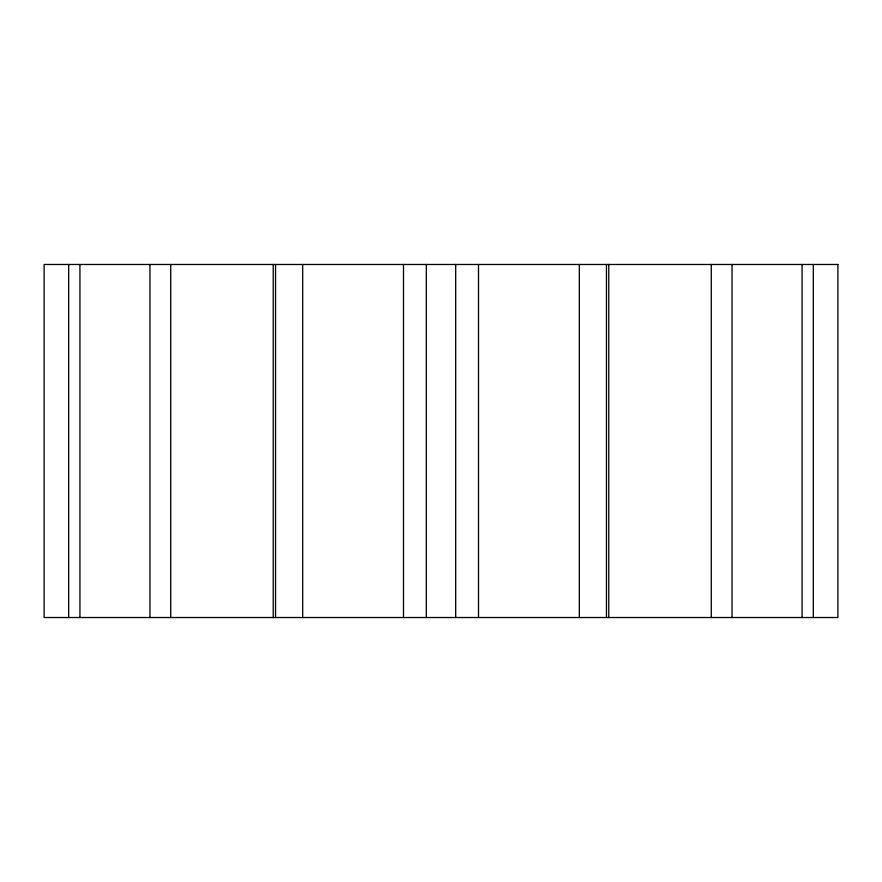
<?xml version="1.0" encoding="UTF-8"?>
<svg xmlns="http://www.w3.org/2000/svg" width="882" height="882" viewBox="0 0 882 882"><rect width="100%" height="100%" fill="white"/><g stroke="black" fill="none" stroke-linecap="round" stroke-linejoin="round"><path stroke-width="1.32" d="M813.303 264.479L813.303 617.521M802.069 264.479L802.069 617.521M732.038 264.479L732.038 617.521M711.267 264.479L711.267 617.521M608.767 264.479L608.767 617.521M606.452 264.479L606.452 617.521M579.32 264.479L579.32 617.521M478.507 264.479L478.507 617.521M455.685 264.479L455.685 617.521M426.315 264.479L426.315 617.521M403.493 264.479L403.493 617.521M302.68 264.479L302.68 617.521M275.548 264.479L275.548 617.521M273.233 264.479L273.233 617.521M170.733 264.479L170.733 617.521M149.962 264.479L149.962 617.521M79.931 264.479L79.931 617.521M68.697 264.479L68.697 617.521M837.9 264.479L44.1 264.479L44.1 617.521L837.9 617.521L837.9 264.479"/></g></svg>
